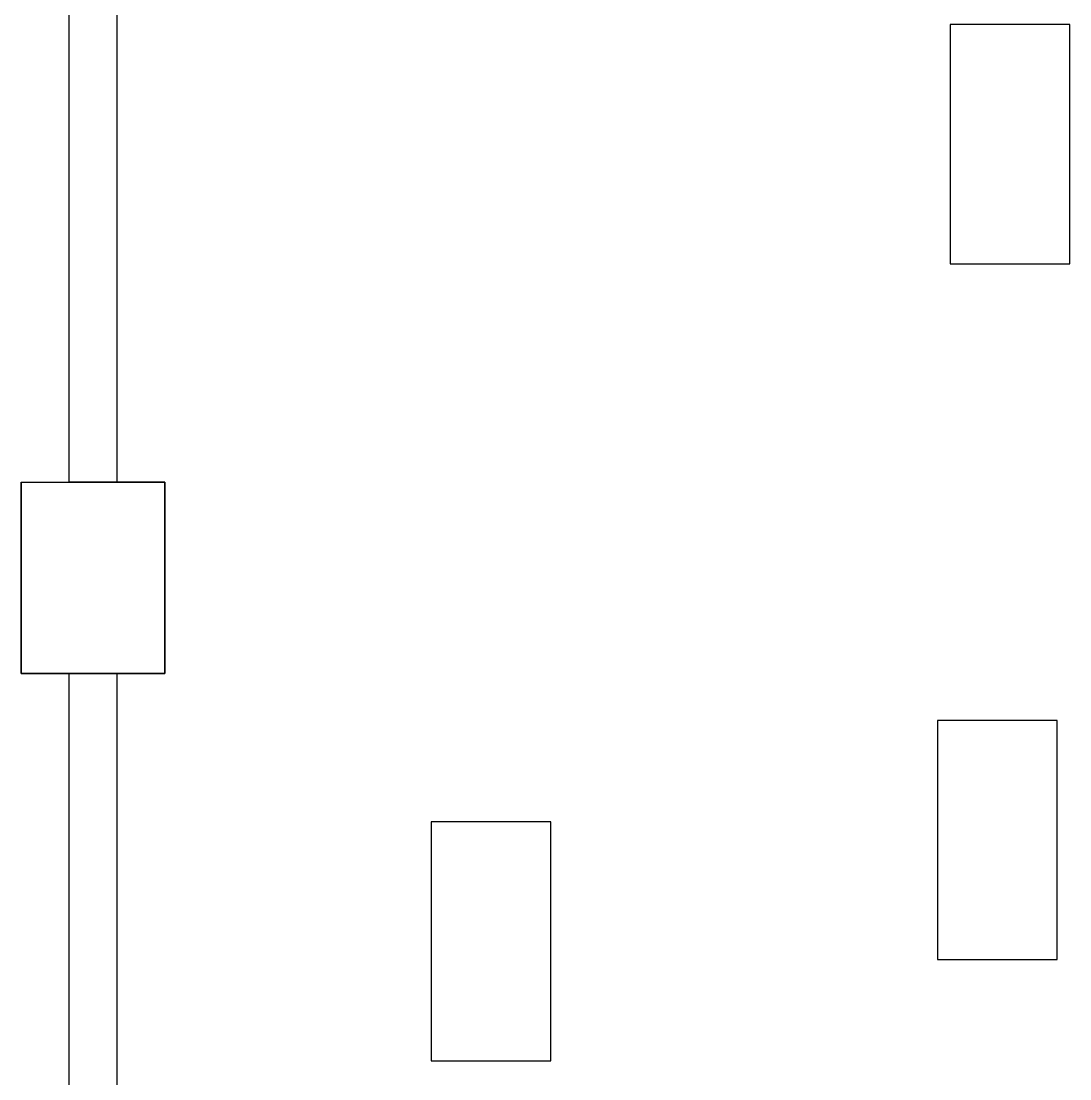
# Model space of a CAD drawing. Extents: x -19 to 297, y 0 to 420.
# Drawn here: x 52.67 to 63.63, y 206.53 to 217.59 of the extents above; entities that cross this region are included whole.
import ezdxf

# ---------------------------------------------------------------- set-up
doc = ezdxf.new("R2010")
doc.units = 0
doc.header["$MEASUREMENT"] = 0
doc.linetypes.add('K5LT_BASIC', pattern=[0])
doc.layers.add('Системный слой', color=7, linetype='Continuous')

# ---------------------------------------------------------------- blocks, each defined once
blk = doc.blocks.new('*U')
at = {"layer": 'Системный слой', "color": 5, "linetype": 'K5LT_BASIC'}
for p, q in [((63.626, 217.554), (62.376, 217.554)), ((62.376, 217.554), (62.376, 215.054)), ((63.626, 215.054), (63.626, 217.554)), ((62.376, 215.054), (63.626, 215.054)), ((63.493, 210.278), (62.243, 210.278)), ((62.243, 210.278), (62.243, 207.778)), ((63.493, 207.778), (63.493, 210.278)), ((58.202, 209.219), (56.952, 209.219)), ((56.952, 209.219), (56.952, 206.719)), ((58.202, 206.719), (58.202, 209.219)), ((62.243, 207.778), (63.493, 207.778)), ((56.952, 206.719), (58.202, 206.719))]:
    blk.add_line(p, q, dxfattribs=at)

msp = doc.modelspace()

# ---------------------------------------------------------------- linework, layer by layer
at = {"layer": 'Системный слой', "color": 5, "linetype": 'K5LT_BASIC'}
for p, q in [((53.167, 212.769), (53.167, 218.269)), ((53.667, 218.269), (53.667, 212.769)), ((52.667, 212.769), (54.167, 212.769)), ((52.667, 212.769), (52.667, 210.769)), ((52.667, 210.769), (52.667, 212.769)), ((52.667, 212.769), (54.167, 212.769)), ((54.167, 212.769), (53.167, 212.769)), ((54.167, 212.769), (54.167, 210.769)), ((54.167, 210.769), (54.167, 212.769)), ((54.167, 212.019), (54.167, 211.269)), ((54.167, 210.769), (52.667, 210.769)), ((52.667, 210.769), (54.167, 210.769)), ((53.167, 205.269), (53.167, 210.769)), ((53.667, 210.769), (53.667, 205.269))]:
    msp.add_line(p, q, dxfattribs=at)

# ---------------------------------------------------------------- block references
at = {"layer": 'Системный слой'}
msp.add_blockref('*U', (0, 0), dxfattribs=at)
msp.add_blockref('*U', (0, 0), dxfattribs=at)
msp.add_blockref('*U', (0, 0), dxfattribs=at)
msp.add_blockref('*U', (0, 0), dxfattribs=at)
msp.add_blockref('*U', (0, 0), dxfattribs=at)
msp.add_blockref('*U', (0, 0), dxfattribs=at)
msp.add_blockref('*U', (0, 0), dxfattribs=at)
msp.add_blockref('*U', (0, 0), dxfattribs=at)
msp.add_blockref('*U', (0, 0), dxfattribs=at)
msp.add_blockref('*U', (0, 0), dxfattribs=at)
msp.add_blockref('*U', (0, 0), dxfattribs=at)
msp.add_blockref('*U', (0, 0), dxfattribs=at)
msp.add_blockref('*U', (0, 0), dxfattribs=at)
msp.add_blockref('*U', (0, 0), dxfattribs=at)
msp.add_blockref('*U', (0, 0), dxfattribs=at)
msp.add_blockref('*U', (0, 0), dxfattribs=at)
msp.add_blockref('*U', (0, 0), dxfattribs=at)
msp.add_blockref('*U', (0, 0), dxfattribs=at)
msp.add_blockref('*U', (0, 0), dxfattribs=at)
msp.add_blockref('*U', (0, 0), dxfattribs=at)
msp.add_blockref('*U', (0, 0), dxfattribs=at)
msp.add_blockref('*U', (0, 0), dxfattribs=at)
msp.add_blockref('*U', (0, 0), dxfattribs=at)
msp.add_blockref('*U', (0, 0), dxfattribs=at)
msp.add_blockref('*U', (0, 0), dxfattribs=at)
msp.add_blockref('*U', (0, 0), dxfattribs=at)
msp.add_blockref('*U', (0, 0), dxfattribs=at)
msp.add_blockref('*U', (0, 0), dxfattribs=at)
msp.add_blockref('*U', (0, 0), dxfattribs=at)
msp.add_blockref('*U', (0, 0), dxfattribs=at)
msp.add_blockref('*U', (0, 0), dxfattribs=at)
msp.add_blockref('*U', (0, 0), dxfattribs=at)
msp.add_blockref('*U', (0, 0), dxfattribs=at)
msp.add_blockref('*U', (0, 0), dxfattribs=at)
msp.add_blockref('*U', (0, 0), dxfattribs=at)
msp.add_blockref('*U', (0, 0), dxfattribs=at)
msp.add_blockref('*U', (0, 0), dxfattribs=at)
msp.add_blockref('*U', (0, 0), dxfattribs=at)
msp.add_blockref('*U', (0, 0), dxfattribs=at)
msp.add_blockref('*U', (0, 0), dxfattribs=at)
msp.add_blockref('*U', (0, 0), dxfattribs=at)
msp.add_blockref('*U', (0, 0), dxfattribs=at)
msp.add_blockref('*U', (0, 0), dxfattribs=at)
msp.add_blockref('*U', (0, 0), dxfattribs=at)
msp.add_blockref('*U', (0, 0), dxfattribs=at)
msp.add_blockref('*U', (0, 0), dxfattribs=at)
msp.add_blockref('*U', (0, 0), dxfattribs=at)
msp.add_blockref('*U', (0, 0), dxfattribs=at)
msp.add_blockref('*U', (0, 0), dxfattribs=at)
msp.add_blockref('*U', (0, 0), dxfattribs=at)
msp.add_blockref('*U', (0, 0), dxfattribs=at)
msp.add_blockref('*U', (0, 0), dxfattribs=at)
msp.add_blockref('*U', (0, 0), dxfattribs=at)
msp.add_blockref('*U', (0, 0), dxfattribs=at)
msp.add_blockref('*U', (0, 0), dxfattribs=at)
msp.add_blockref('*U', (0, 0), dxfattribs=at)
msp.add_blockref('*U', (0, 0), dxfattribs=at)
msp.add_blockref('*U', (0, 0), dxfattribs=at)
msp.add_blockref('*U', (0, 0), dxfattribs=at)
msp.add_blockref('*U', (0, 0), dxfattribs=at)
msp.add_blockref('*U', (0, 0), dxfattribs=at)
msp.add_blockref('*U', (0, 0), dxfattribs=at)
msp.add_blockref('*U', (0, 0), dxfattribs=at)
msp.add_blockref('*U', (0, 0), dxfattribs=at)
msp.add_blockref('*U', (0, 0), dxfattribs=at)
msp.add_blockref('*U', (0, 0), dxfattribs=at)
msp.add_blockref('*U', (0, 0), dxfattribs=at)
msp.add_blockref('*U', (0, 0), dxfattribs=at)
msp.add_blockref('*U', (0, 0), dxfattribs=at)
msp.add_blockref('*U', (0, 0), dxfattribs=at)
msp.add_blockref('*U', (0, 0), dxfattribs=at)
msp.add_blockref('*U', (0, 0), dxfattribs=at)
msp.add_blockref('*U', (0, 0), dxfattribs=at)
msp.add_blockref('*U', (0, 0), dxfattribs=at)
msp.add_blockref('*U', (0, 0), dxfattribs=at)
msp.add_blockref('*U', (0, 0), dxfattribs=at)
msp.add_blockref('*U', (0, 0), dxfattribs=at)
msp.add_blockref('*U', (0, 0), dxfattribs=at)
msp.add_blockref('*U', (0, 0), dxfattribs=at)
msp.add_blockref('*U', (0, 0), dxfattribs=at)
msp.add_blockref('*U', (0, 0), dxfattribs=at)
msp.add_blockref('*U', (0, 0), dxfattribs=at)
msp.add_blockref('*U', (0, 0), dxfattribs=at)
msp.add_blockref('*U', (0, 0), dxfattribs=at)
msp.add_blockref('*U', (0, 0), dxfattribs=at)
msp.add_blockref('*U', (0, 0), dxfattribs=at)
msp.add_blockref('*U', (0, 0), dxfattribs=at)
msp.add_blockref('*U', (0, 0), dxfattribs=at)
msp.add_blockref('*U', (0, 0), dxfattribs=at)
msp.add_blockref('*U', (0, 0), dxfattribs=at)
msp.add_blockref('*U', (0, 0), dxfattribs=at)
msp.add_blockref('*U', (0, 0), dxfattribs=at)
msp.add_blockref('*U', (0, 0), dxfattribs=at)
msp.add_blockref('*U', (0, 0), dxfattribs=at)
msp.add_blockref('*U', (0, 0), dxfattribs=at)
msp.add_blockref('*U', (0, 0), dxfattribs=at)
msp.add_blockref('*U', (0, 0), dxfattribs=at)
msp.add_blockref('*U', (0, 0), dxfattribs=at)
msp.add_blockref('*U', (0, 0), dxfattribs=at)
msp.add_blockref('*U', (0, 0), dxfattribs=at)
msp.add_blockref('*U', (0, 0), dxfattribs=at)
msp.add_blockref('*U', (0, 0), dxfattribs=at)
msp.add_blockref('*U', (0, 0), dxfattribs=at)
msp.add_blockref('*U', (0, 0), dxfattribs=at)
msp.add_blockref('*U', (0, 0), dxfattribs=at)
msp.add_blockref('*U', (0, 0), dxfattribs=at)
msp.add_blockref('*U', (0, 0), dxfattribs=at)
msp.add_blockref('*U', (0, 0), dxfattribs=at)
msp.add_blockref('*U', (0, 0), dxfattribs=at)
msp.add_blockref('*U', (0, 0), dxfattribs=at)
msp.add_blockref('*U', (0, 0), dxfattribs=at)
msp.add_blockref('*U', (0, 0), dxfattribs=at)
msp.add_blockref('*U', (0, 0), dxfattribs=at)
msp.add_blockref('*U', (0, 0), dxfattribs=at)
msp.add_blockref('*U', (0, 0), dxfattribs=at)
msp.add_blockref('*U', (0, 0), dxfattribs=at)
msp.add_blockref('*U', (0, 0), dxfattribs=at)
msp.add_blockref('*U', (0, 0), dxfattribs=at)
msp.add_blockref('*U', (0, 0), dxfattribs=at)
msp.add_blockref('*U', (0, 0), dxfattribs=at)
msp.add_blockref('*U', (0, 0), dxfattribs=at)
msp.add_blockref('*U', (0, 0), dxfattribs=at)
msp.add_blockref('*U', (0, 0), dxfattribs=at)
msp.add_blockref('*U', (0, 0), dxfattribs=at)
msp.add_blockref('*U', (0, 0), dxfattribs=at)
msp.add_blockref('*U', (0, 0), dxfattribs=at)
msp.add_blockref('*U', (0, 0), dxfattribs=at)
msp.add_blockref('*U', (0, 0), dxfattribs=at)
msp.add_blockref('*U', (0, 0), dxfattribs=at)
msp.add_blockref('*U', (0, 0), dxfattribs=at)
msp.add_blockref('*U', (0, 0), dxfattribs=at)
msp.add_blockref('*U', (0, 0), dxfattribs=at)
msp.add_blockref('*U', (0, 0), dxfattribs=at)
msp.add_blockref('*U', (0, 0), dxfattribs=at)
msp.add_blockref('*U', (0, 0), dxfattribs=at)
msp.add_blockref('*U', (0, 0), dxfattribs=at)
msp.add_blockref('*U', (0, 0), dxfattribs=at)
msp.add_blockref('*U', (0, 0), dxfattribs=at)
msp.add_blockref('*U', (0, 0), dxfattribs=at)
msp.add_blockref('*U', (0, 0), dxfattribs=at)
msp.add_blockref('*U', (0, 0), dxfattribs=at)
msp.add_blockref('*U', (0, 0), dxfattribs=at)
msp.add_blockref('*U', (0, 0), dxfattribs=at)
msp.add_blockref('*U', (0, 0), dxfattribs=at)
msp.add_blockref('*U', (0, 0), dxfattribs=at)
msp.add_blockref('*U', (0, 0), dxfattribs=at)
msp.add_blockref('*U', (0, 0), dxfattribs=at)
msp.add_blockref('*U', (0, 0), dxfattribs=at)
msp.add_blockref('*U', (0, 0), dxfattribs=at)
msp.add_blockref('*U', (0, 0), dxfattribs=at)
msp.add_blockref('*U', (0, 0), dxfattribs=at)
msp.add_blockref('*U', (0, 0), dxfattribs=at)
msp.add_blockref('*U', (0, 0), dxfattribs=at)
msp.add_blockref('*U', (0, 0), dxfattribs=at)
msp.add_blockref('*U', (0, 0), dxfattribs=at)
msp.add_blockref('*U', (0, 0), dxfattribs=at)
msp.add_blockref('*U', (0, 0), dxfattribs=at)
msp.add_blockref('*U', (0, 0), dxfattribs=at)
msp.add_blockref('*U', (0, 0), dxfattribs=at)
msp.add_blockref('*U', (0, 0), dxfattribs=at)
msp.add_blockref('*U', (0, 0), dxfattribs=at)
msp.add_blockref('*U', (0, 0), dxfattribs=at)
msp.add_blockref('*U', (0, 0), dxfattribs=at)
msp.add_blockref('*U', (0, 0), dxfattribs=at)
msp.add_blockref('*U', (0, 0), dxfattribs=at)
msp.add_blockref('*U', (0, 0), dxfattribs=at)
msp.add_blockref('*U', (0, 0), dxfattribs=at)
msp.add_blockref('*U', (0, 0), dxfattribs=at)
msp.add_blockref('*U', (0, 0), dxfattribs=at)
msp.add_blockref('*U', (0, 0), dxfattribs=at)
msp.add_blockref('*U', (0, 0), dxfattribs=at)
msp.add_blockref('*U', (0, 0), dxfattribs=at)
msp.add_blockref('*U', (0, 0), dxfattribs=at)
msp.add_blockref('*U', (0, 0), dxfattribs=at)
msp.add_blockref('*U', (0, 0), dxfattribs=at)
msp.add_blockref('*U', (0, 0), dxfattribs=at)
msp.add_blockref('*U', (0, 0), dxfattribs=at)
msp.add_blockref('*U', (0, 0), dxfattribs=at)
msp.add_blockref('*U', (0, 0), dxfattribs=at)
msp.add_blockref('*U', (0, 0), dxfattribs=at)
msp.add_blockref('*U', (0, 0), dxfattribs=at)
msp.add_blockref('*U', (0, 0), dxfattribs=at)
msp.add_blockref('*U', (0, 0), dxfattribs=at)
msp.add_blockref('*U', (0, 0), dxfattribs=at)
msp.add_blockref('*U', (0, 0), dxfattribs=at)
msp.add_blockref('*U', (0, 0), dxfattribs=at)
msp.add_blockref('*U', (0, 0), dxfattribs=at)
msp.add_blockref('*U', (0, 0), dxfattribs=at)
msp.add_blockref('*U', (0, 0), dxfattribs=at)
msp.add_blockref('*U', (0, 0), dxfattribs=at)
msp.add_blockref('*U', (0, 0), dxfattribs=at)
msp.add_blockref('*U', (0, 0), dxfattribs=at)
msp.add_blockref('*U', (0, 0), dxfattribs=at)
msp.add_blockref('*U', (0, 0), dxfattribs=at)
msp.add_blockref('*U', (0, 0), dxfattribs=at)
msp.add_blockref('*U', (0, 0), dxfattribs=at)
msp.add_blockref('*U', (0, 0), dxfattribs=at)
msp.add_blockref('*U', (0, 0), dxfattribs=at)
msp.add_blockref('*U', (0, 0), dxfattribs=at)
msp.add_blockref('*U', (0, 0), dxfattribs=at)
msp.add_blockref('*U', (0, 0), dxfattribs=at)
msp.add_blockref('*U', (0, 0), dxfattribs=at)
msp.add_blockref('*U', (0, 0), dxfattribs=at)
msp.add_blockref('*U', (0, 0), dxfattribs=at)
msp.add_blockref('*U', (0, 0), dxfattribs=at)
msp.add_blockref('*U', (0, 0), dxfattribs=at)
msp.add_blockref('*U', (0, 0), dxfattribs=at)
msp.add_blockref('*U', (0, 0), dxfattribs=at)
msp.add_blockref('*U', (0, 0), dxfattribs=at)
msp.add_blockref('*U', (0, 0), dxfattribs=at)
msp.add_blockref('*U', (0, 0), dxfattribs=at)
msp.add_blockref('*U', (0, 0), dxfattribs=at)
msp.add_blockref('*U', (0, 0), dxfattribs=at)
msp.add_blockref('*U', (0, 0), dxfattribs=at)
msp.add_blockref('*U', (0, 0), dxfattribs=at)
msp.add_blockref('*U', (0, 0), dxfattribs=at)
msp.add_blockref('*U', (0, 0), dxfattribs=at)
msp.add_blockref('*U', (0, 0), dxfattribs=at)
msp.add_blockref('*U', (0, 0), dxfattribs=at)
msp.add_blockref('*U', (0, 0), dxfattribs=at)
msp.add_blockref('*U', (0, 0), dxfattribs=at)
msp.add_blockref('*U', (0, 0), dxfattribs=at)
msp.add_blockref('*U', (0, 0), dxfattribs=at)
msp.add_blockref('*U', (0, 0), dxfattribs=at)
msp.add_blockref('*U', (0, 0), dxfattribs=at)
msp.add_blockref('*U', (0, 0), dxfattribs=at)
msp.add_blockref('*U', (0, 0), dxfattribs=at)
msp.add_blockref('*U', (0, 0), dxfattribs=at)
msp.add_blockref('*U', (0, 0), dxfattribs=at)
msp.add_blockref('*U', (0, 0), dxfattribs=at)
msp.add_blockref('*U', (0, 0), dxfattribs=at)
msp.add_blockref('*U', (0, 0), dxfattribs=at)
msp.add_blockref('*U', (0, 0), dxfattribs=at)
msp.add_blockref('*U', (0, 0), dxfattribs=at)
msp.add_blockref('*U', (0, 0), dxfattribs=at)
msp.add_blockref('*U', (0, 0), dxfattribs=at)
msp.add_blockref('*U', (0, 0), dxfattribs=at)
msp.add_blockref('*U', (0, 0), dxfattribs=at)
msp.add_blockref('*U', (0, 0), dxfattribs=at)
msp.add_blockref('*U', (0, 0), dxfattribs=at)
msp.add_blockref('*U', (0, 0), dxfattribs=at)
msp.add_blockref('*U', (0, 0), dxfattribs=at)
msp.add_blockref('*U', (0, 0), dxfattribs=at)
msp.add_blockref('*U', (0, 0), dxfattribs=at)
msp.add_blockref('*U', (0, 0), dxfattribs=at)
msp.add_blockref('*U', (0, 0), dxfattribs=at)
msp.add_blockref('*U', (0, 0), dxfattribs=at)
msp.add_blockref('*U', (0, 0), dxfattribs=at)
msp.add_blockref('*U', (0, 0), dxfattribs=at)
msp.add_blockref('*U', (0, 0), dxfattribs=at)
msp.add_blockref('*U', (0, 0), dxfattribs=at)
msp.add_blockref('*U', (0, 0), dxfattribs=at)
msp.add_blockref('*U', (0, 0), dxfattribs=at)
msp.add_blockref('*U', (0, 0), dxfattribs=at)
msp.add_blockref('*U', (0, 0), dxfattribs=at)
msp.add_blockref('*U', (0, 0), dxfattribs=at)
msp.add_blockref('*U', (0, 0), dxfattribs=at)
msp.add_blockref('*U', (0, 0), dxfattribs=at)
msp.add_blockref('*U', (0, 0), dxfattribs=at)
msp.add_blockref('*U', (0, 0), dxfattribs=at)
msp.add_blockref('*U', (0, 0), dxfattribs=at)
msp.add_blockref('*U', (0, 0), dxfattribs=at)
msp.add_blockref('*U', (0, 0), dxfattribs=at)
msp.add_blockref('*U', (0, 0), dxfattribs=at)
msp.add_blockref('*U', (0, 0), dxfattribs=at)
msp.add_blockref('*U', (0, 0), dxfattribs=at)
msp.add_blockref('*U', (0, 0), dxfattribs=at)
msp.add_blockref('*U', (0, 0), dxfattribs=at)
msp.add_blockref('*U', (0, 0), dxfattribs=at)
msp.add_blockref('*U', (0, 0), dxfattribs=at)
msp.add_blockref('*U', (0, 0), dxfattribs=at)
msp.add_blockref('*U', (0, 0), dxfattribs=at)
msp.add_blockref('*U', (0, 0), dxfattribs=at)
msp.add_blockref('*U', (0, 0), dxfattribs=at)
msp.add_blockref('*U', (0, 0), dxfattribs=at)
msp.add_blockref('*U', (0, 0), dxfattribs=at)
msp.add_blockref('*U', (0, 0), dxfattribs=at)
msp.add_blockref('*U', (0, 0), dxfattribs=at)
msp.add_blockref('*U', (0, 0), dxfattribs=at)
msp.add_blockref('*U', (0, 0), dxfattribs=at)
msp.add_blockref('*U', (0, 0), dxfattribs=at)
msp.add_blockref('*U', (0, 0), dxfattribs=at)
msp.add_blockref('*U', (0, 0), dxfattribs=at)
msp.add_blockref('*U', (0, 0), dxfattribs=at)
msp.add_blockref('*U', (0, 0), dxfattribs=at)
msp.add_blockref('*U', (0, 0), dxfattribs=at)
msp.add_blockref('*U', (0, 0), dxfattribs=at)
msp.add_blockref('*U', (0, 0), dxfattribs=at)
msp.add_blockref('*U', (0, 0), dxfattribs=at)
msp.add_blockref('*U', (0, 0), dxfattribs=at)
msp.add_blockref('*U', (0, 0), dxfattribs=at)
msp.add_blockref('*U', (0, 0), dxfattribs=at)
msp.add_blockref('*U', (0, 0), dxfattribs=at)
msp.add_blockref('*U', (0, 0), dxfattribs=at)
msp.add_blockref('*U', (0, 0), dxfattribs=at)
msp.add_blockref('*U', (0, 0), dxfattribs=at)
msp.add_blockref('*U', (0, 0), dxfattribs=at)
msp.add_blockref('*U', (0, 0), dxfattribs=at)
msp.add_blockref('*U', (0, 0), dxfattribs=at)
msp.add_blockref('*U', (0, 0), dxfattribs=at)
msp.add_blockref('*U', (0, 0), dxfattribs=at)
msp.add_blockref('*U', (0, 0), dxfattribs=at)
msp.add_blockref('*U', (0, 0), dxfattribs=at)
msp.add_blockref('*U', (0, 0), dxfattribs=at)
msp.add_blockref('*U', (0, 0), dxfattribs=at)
msp.add_blockref('*U', (0, 0), dxfattribs=at)
msp.add_blockref('*U', (0, 0), dxfattribs=at)
msp.add_blockref('*U', (0, 0), dxfattribs=at)
msp.add_blockref('*U', (0, 0), dxfattribs=at)
msp.add_blockref('*U', (0, 0), dxfattribs=at)
msp.add_blockref('*U', (0, 0), dxfattribs=at)
msp.add_blockref('*U', (0, 0), dxfattribs=at)
msp.add_blockref('*U', (0, 0), dxfattribs=at)
msp.add_blockref('*U', (0, 0), dxfattribs=at)
msp.add_blockref('*U', (0, 0), dxfattribs=at)
msp.add_blockref('*U', (0, 0), dxfattribs=at)
msp.add_blockref('*U', (0, 0), dxfattribs=at)
msp.add_blockref('*U', (0, 0), dxfattribs=at)
msp.add_blockref('*U', (0, 0), dxfattribs=at)
msp.add_blockref('*U', (0, 0), dxfattribs=at)
msp.add_blockref('*U', (0, 0), dxfattribs=at)
msp.add_blockref('*U', (0, 0), dxfattribs=at)
msp.add_blockref('*U', (0, 0), dxfattribs=at)
msp.add_blockref('*U', (0, 0), dxfattribs=at)
msp.add_blockref('*U', (0, 0), dxfattribs=at)
msp.add_blockref('*U', (0, 0), dxfattribs=at)
msp.add_blockref('*U', (0, 0), dxfattribs=at)
msp.add_blockref('*U', (0, 0), dxfattribs=at)
msp.add_blockref('*U', (0, 0), dxfattribs=at)
msp.add_blockref('*U', (0, 0), dxfattribs=at)
msp.add_blockref('*U', (0, 0), dxfattribs=at)
msp.add_blockref('*U', (0, 0), dxfattribs=at)
msp.add_blockref('*U', (0, 0), dxfattribs=at)
msp.add_blockref('*U', (0, 0), dxfattribs=at)
msp.add_blockref('*U', (0, 0), dxfattribs=at)
msp.add_blockref('*U', (0, 0), dxfattribs=at)
msp.add_blockref('*U', (0, 0), dxfattribs=at)
msp.add_blockref('*U', (0, 0), dxfattribs=at)
msp.add_blockref('*U', (0, 0), dxfattribs=at)
msp.add_blockref('*U', (0, 0), dxfattribs=at)
msp.add_blockref('*U', (0, 0), dxfattribs=at)
msp.add_blockref('*U', (0, 0), dxfattribs=at)
msp.add_blockref('*U', (0, 0), dxfattribs=at)
msp.add_blockref('*U', (0, 0), dxfattribs=at)
msp.add_blockref('*U', (0, 0), dxfattribs=at)
msp.add_blockref('*U', (0, 0), dxfattribs=at)
msp.add_blockref('*U', (0, 0), dxfattribs=at)
msp.add_blockref('*U', (0, 0), dxfattribs=at)
msp.add_blockref('*U', (0, 0), dxfattribs=at)
msp.add_blockref('*U', (0, 0), dxfattribs=at)
msp.add_blockref('*U', (0, 0), dxfattribs=at)
msp.add_blockref('*U', (0, 0), dxfattribs=at)
msp.add_blockref('*U', (0, 0), dxfattribs=at)
msp.add_blockref('*U', (0, 0), dxfattribs=at)
msp.add_blockref('*U', (0, 0), dxfattribs=at)
msp.add_blockref('*U', (0, 0), dxfattribs=at)
msp.add_blockref('*U', (0, 0), dxfattribs=at)
msp.add_blockref('*U', (0, 0), dxfattribs=at)
msp.add_blockref('*U', (0, 0), dxfattribs=at)
msp.add_blockref('*U', (0, 0), dxfattribs=at)
msp.add_blockref('*U', (0, 0), dxfattribs=at)
msp.add_blockref('*U', (0, 0), dxfattribs=at)
msp.add_blockref('*U', (0, 0), dxfattribs=at)
msp.add_blockref('*U', (0, 0), dxfattribs=at)
msp.add_blockref('*U', (0, 0), dxfattribs=at)
msp.add_blockref('*U', (0, 0), dxfattribs=at)
msp.add_blockref('*U', (0, 0), dxfattribs=at)
msp.add_blockref('*U', (0, 0), dxfattribs=at)
msp.add_blockref('*U', (0, 0), dxfattribs=at)
msp.add_blockref('*U', (0, 0), dxfattribs=at)
msp.add_blockref('*U', (0, 0), dxfattribs=at)
msp.add_blockref('*U', (0, 0), dxfattribs=at)
msp.add_blockref('*U', (0, 0), dxfattribs=at)
msp.add_blockref('*U', (0, 0), dxfattribs=at)
msp.add_blockref('*U', (0, 0), dxfattribs=at)
msp.add_blockref('*U', (0, 0), dxfattribs=at)
msp.add_blockref('*U', (0, 0), dxfattribs=at)
msp.add_blockref('*U', (0, 0), dxfattribs=at)
msp.add_blockref('*U', (0, 0), dxfattribs=at)
msp.add_blockref('*U', (0, 0), dxfattribs=at)
msp.add_blockref('*U', (0, 0), dxfattribs=at)
msp.add_blockref('*U', (0, 0), dxfattribs=at)
msp.add_blockref('*U', (0, 0), dxfattribs=at)
msp.add_blockref('*U', (0, 0), dxfattribs=at)
msp.add_blockref('*U', (0, 0), dxfattribs=at)
msp.add_blockref('*U', (0, 0), dxfattribs=at)
msp.add_blockref('*U', (0, 0), dxfattribs=at)
msp.add_blockref('*U', (0, 0), dxfattribs=at)
msp.add_blockref('*U', (0, 0), dxfattribs=at)
msp.add_blockref('*U', (0, 0), dxfattribs=at)
msp.add_blockref('*U', (0, 0), dxfattribs=at)
msp.add_blockref('*U', (0, 0), dxfattribs=at)
msp.add_blockref('*U', (0, 0), dxfattribs=at)
msp.add_blockref('*U', (0, 0), dxfattribs=at)
msp.add_blockref('*U', (0, 0), dxfattribs=at)
msp.add_blockref('*U', (0, 0), dxfattribs=at)
msp.add_blockref('*U', (0, 0), dxfattribs=at)
msp.add_blockref('*U', (0, 0), dxfattribs=at)
msp.add_blockref('*U', (0, 0), dxfattribs=at)
msp.add_blockref('*U', (0, 0), dxfattribs=at)
msp.add_blockref('*U', (0, 0), dxfattribs=at)
msp.add_blockref('*U', (0, 0), dxfattribs=at)
msp.add_blockref('*U', (0, 0), dxfattribs=at)
msp.add_blockref('*U', (0, 0), dxfattribs=at)
msp.add_blockref('*U', (0, 0), dxfattribs=at)
msp.add_blockref('*U', (0, 0), dxfattribs=at)
msp.add_blockref('*U', (0, 0), dxfattribs=at)
msp.add_blockref('*U', (0, 0), dxfattribs=at)
msp.add_blockref('*U', (0, 0), dxfattribs=at)
msp.add_blockref('*U', (0, 0), dxfattribs=at)
msp.add_blockref('*U', (0, 0), dxfattribs=at)
msp.add_blockref('*U', (0, 0), dxfattribs=at)
msp.add_blockref('*U', (0, 0), dxfattribs=at)
msp.add_blockref('*U', (0, 0), dxfattribs=at)
msp.add_blockref('*U', (0, 0), dxfattribs=at)
msp.add_blockref('*U', (0, 0), dxfattribs=at)
msp.add_blockref('*U', (0, 0), dxfattribs=at)
msp.add_blockref('*U', (0, 0), dxfattribs=at)
msp.add_blockref('*U', (0, 0), dxfattribs=at)
msp.add_blockref('*U', (0, 0), dxfattribs=at)
msp.add_blockref('*U', (0, 0), dxfattribs=at)
msp.add_blockref('*U', (0, 0), dxfattribs=at)
msp.add_blockref('*U', (0, 0), dxfattribs=at)
msp.add_blockref('*U', (0, 0), dxfattribs=at)
msp.add_blockref('*U', (0, 0), dxfattribs=at)
msp.add_blockref('*U', (0, 0), dxfattribs=at)
msp.add_blockref('*U', (0, 0), dxfattribs=at)
msp.add_blockref('*U', (0, 0), dxfattribs=at)
msp.add_blockref('*U', (0, 0), dxfattribs=at)
msp.add_blockref('*U', (0, 0), dxfattribs=at)
msp.add_blockref('*U', (0, 0), dxfattribs=at)
msp.add_blockref('*U', (0, 0), dxfattribs=at)
msp.add_blockref('*U', (0, 0), dxfattribs=at)
msp.add_blockref('*U', (0, 0), dxfattribs=at)
msp.add_blockref('*U', (0, 0), dxfattribs=at)
msp.add_blockref('*U', (0, 0), dxfattribs=at)
msp.add_blockref('*U', (0, 0), dxfattribs=at)
msp.add_blockref('*U', (0, 0), dxfattribs=at)
msp.add_blockref('*U', (0, 0), dxfattribs=at)
msp.add_blockref('*U', (0, 0), dxfattribs=at)
msp.add_blockref('*U', (0, 0), dxfattribs=at)
msp.add_blockref('*U', (0, 0), dxfattribs=at)
msp.add_blockref('*U', (0, 0), dxfattribs=at)
msp.add_blockref('*U', (0, 0), dxfattribs=at)
msp.add_blockref('*U', (0, 0), dxfattribs=at)
msp.add_blockref('*U', (0, 0), dxfattribs=at)
msp.add_blockref('*U', (0, 0), dxfattribs=at)
msp.add_blockref('*U', (0, 0), dxfattribs=at)
msp.add_blockref('*U', (0, 0), dxfattribs=at)
msp.add_blockref('*U', (0, 0), dxfattribs=at)

doc.saveas('drawing.dxf')
